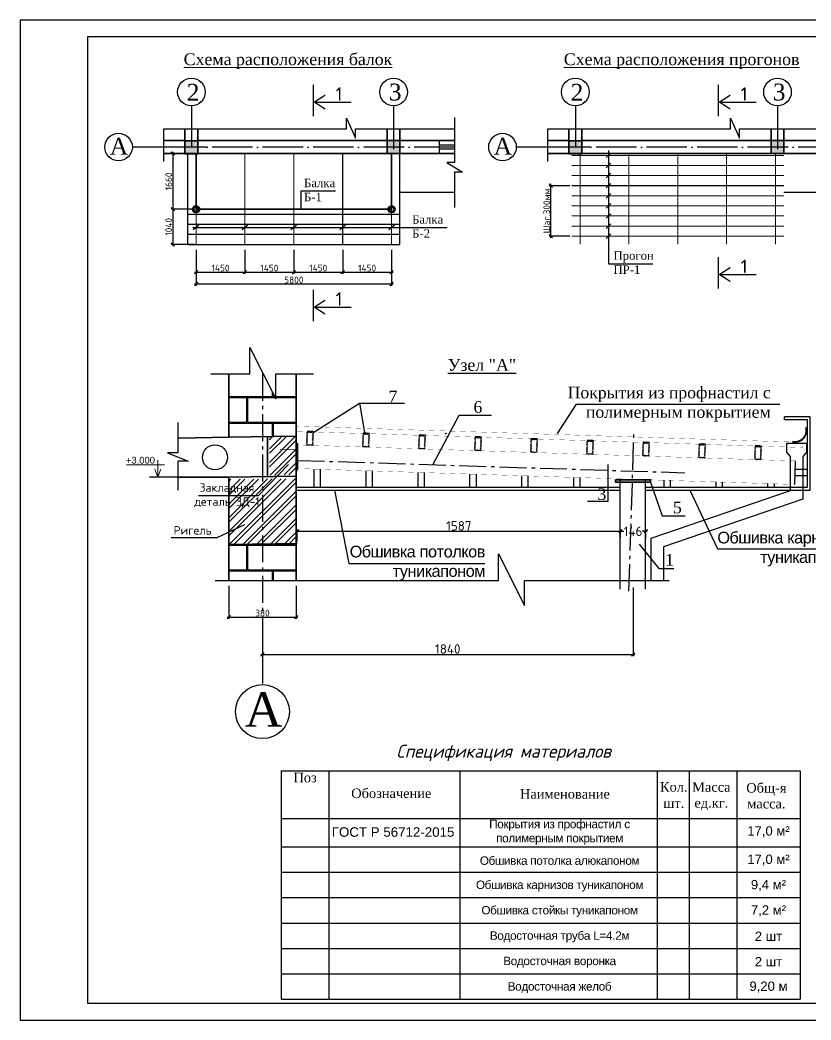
# Model space of a CAD drawing. Header units: millimetres. Extents: x 572274 to 2241483, y -888675 to -304135.
# Drawn here: x 2056736 to 2080213, y -716415 to -686715 of the extents above; entities that cross this region are included whole.
import ezdxf

# ---------------------------------------------------------------- set-up
doc = ezdxf.new("R2010")
doc.units = ezdxf.units.MM
doc.linetypes.add('ACAD_ISO04W100', pattern=[30, 24, -3, 0, -3])
doc.linetypes.add('GOST2.303 6', pattern=[12, 8, -1.5, 1, -1.5])
for name, color, linetype in [('oc', 10, 'ACAD_ISO04W100'), ('Оси', 10, 'ACAD_ISO04W100'), ('ПЛАН2-ЭТ', 7, 'Continuous')]:
    doc.layers.add(name, color=color, linetype=linetype)
doc.layers.add('Размер', color=150, linetype='Continuous', lineweight=5)
doc.layers.add('стены', color=250, linetype='Continuous', lineweight=30)
doc.styles.add('Arial 3.', font='arial.ttf')
doc.styles.add('Arial Gyr', font='arial.ttf')
doc.styles.add('GOST_R', font='', dxfattribs={"oblique": 15})
doc.styles.get("Standard").update_dxf_attribs({"font": 'isocpeur.ttf'})
doc.styles.add('style1', font='isocpeui.ttf')
doc.styles.add('Боб стиль', font='times.ttf')
doc.styles.get('GOST_R').set_extended_font_data('GOST type B')
doc.dimstyles.new('1 рпа', dxfattribs={"dimtxt": 200, "dimasz": 100, "dimexe": 50, "dimexo": 50, "dimgap": 20, "dimtad": 1, "dimtoh": 1, "dimdec": 0, "dimlfac": -0.0005, "dimrnd": 0.0005, "dimzin": 1, "dimtxsty": 'Standard', "dimblk": 'OBLIQUE', "dimcen": -3, "dimdle": 50, "dimclrd": 256, "dimclre": 256, "dimclrt": 256, "dimadec": 3, "dimazin": 0, "dimtfac": 1, "dimtdec": 0, "dimtmove": 2, "dimatfit": 2, "dimldrblk": 'OBLIQUE', "dimfxl": 0.2, "dimarcsym": 0})

# ---------------------------------------------------------------- blocks, each defined once
blk = doc.blocks.new('_Oblique')
at = {"color": 0, "linetype": 'ByBlock', "lineweight": -2}
blk.add_line((-0.5, -0.5), (0.5, 0.5), dxfattribs=at)
blk = doc.blocks.new('*D1562')
at = {"lineweight": -2, "transparency": 16777216}
for p, q in [((2061663, -690678), (2061219, -690678)), ((2061269, -690628), (2061269, -692385)), ((2061913, -692335), (2061219, -692335))]:
    blk.add_line(p, q, dxfattribs=at)
at = {"layer": 'Defpoints', "color": 0, "lineweight": 25, "transparency": 16777216}
for p in [(2061713, -690678), (2061269, -692335), (2061963, -692335)]:
    blk.add_point(p, dxfattribs=at)
at = {"lineweight": -2, "transparency": 16777216, "xscale": 100, "yscale": 100, "zscale": 100}
for p, rotation in [((2061269, -690678), 90), ((2061269, -692335), 270)]:
    blk.add_blockref('_Oblique', p, dxfattribs=dict(at, rotation=rotation))
at = {"lineweight": 25, "transparency": 16777216, "insert": (2061149, -691507), "char_height": 200, "attachment_point": 5, "rotation": 90}
blk.add_mtext('1660', dxfattribs=at)
blk = doc.blocks.new('*D1563')
at = {"lineweight": -2, "transparency": 16777216}
for p, q in [((2061269, -692285), (2061269, -693428)), ((2061913, -692335), (2061219, -692335)), ((2061913, -693378), (2061219, -693378))]:
    blk.add_line(p, q, dxfattribs=at)
at = {"layer": 'Defpoints', "color": 0, "lineweight": 25, "transparency": 16777216}
for p in [(2061963, -692335), (2061269, -693378), (2061963, -693378)]:
    blk.add_point(p, dxfattribs=at)
at = {"lineweight": -2, "transparency": 16777216, "xscale": 100, "yscale": 100, "zscale": 100}
for p, rotation in [((2061269, -692335), 90), ((2061269, -693378), 270)]:
    blk.add_blockref('_Oblique', p, dxfattribs=dict(at, rotation=rotation))
at = {"lineweight": 25, "transparency": 16777216, "insert": (2061149, -692857), "char_height": 200, "attachment_point": 5, "rotation": 90}
blk.add_mtext('1040', dxfattribs=at)
blk = doc.blocks.new('*D1542')
at = {"lineweight": -2, "transparency": 16777216}
for p, q in [((2061963, -693544), (2061963, -694253)), ((2063413, -693544), (2063413, -694253)), ((2061913, -694203), (2063463, -694203))]:
    blk.add_line(p, q, dxfattribs=at)
at = {"layer": 'Defpoints', "color": 0, "lineweight": 25, "transparency": 16777216}
for p in [(2061963, -693494), (2063413, -693494), (2063413, -694203)]:
    blk.add_point(p, dxfattribs=at)
at = {"lineweight": -2, "transparency": 16777216, "xscale": 100, "yscale": 100, "zscale": 100, "rotation": 180}
blk.add_blockref('_Oblique', (2061963, -694203), dxfattribs=at)
at = {"lineweight": -2, "transparency": 16777216, "xscale": 100, "yscale": 100, "zscale": 100}
blk.add_blockref('_Oblique', (2063413, -694203), dxfattribs=at)
at = {"lineweight": 25, "transparency": 16777216, "insert": (2062688, -694083), "char_height": 200, "attachment_point": 5}
blk.add_mtext('1450', dxfattribs=at)
blk = doc.blocks.new('*D1543')
at = {"lineweight": -2, "transparency": 16777216}
for p, q in [((2063413, -693544), (2063413, -694253)), ((2064863, -693544), (2064863, -694253)), ((2063363, -694203), (2064913, -694203))]:
    blk.add_line(p, q, dxfattribs=at)
at = {"layer": 'Defpoints', "color": 0, "lineweight": 25, "transparency": 16777216}
for p in [(2063413, -693494), (2064863, -693494), (2064863, -694203)]:
    blk.add_point(p, dxfattribs=at)
at = {"lineweight": -2, "transparency": 16777216, "xscale": 100, "yscale": 100, "zscale": 100, "rotation": 180}
blk.add_blockref('_Oblique', (2063413, -694203), dxfattribs=at)
at = {"lineweight": -2, "transparency": 16777216, "xscale": 100, "yscale": 100, "zscale": 100}
blk.add_blockref('_Oblique', (2064863, -694203), dxfattribs=at)
at = {"lineweight": 25, "transparency": 16777216, "insert": (2064138, -694083), "char_height": 200, "attachment_point": 5}
blk.add_mtext('1450', dxfattribs=at)
blk = doc.blocks.new('*D1544')
at = {"lineweight": -2, "transparency": 16777216}
for p, q in [((2064863, -693544), (2064863, -694253)), ((2066313, -693544), (2066313, -694253)), ((2064813, -694203), (2066363, -694203))]:
    blk.add_line(p, q, dxfattribs=at)
at = {"layer": 'Defpoints', "color": 0, "lineweight": 25, "transparency": 16777216}
for p in [(2064863, -693494), (2066313, -693494), (2066313, -694203)]:
    blk.add_point(p, dxfattribs=at)
at = {"lineweight": -2, "transparency": 16777216, "xscale": 100, "yscale": 100, "zscale": 100, "rotation": 180}
blk.add_blockref('_Oblique', (2064863, -694203), dxfattribs=at)
at = {"lineweight": -2, "transparency": 16777216, "xscale": 100, "yscale": 100, "zscale": 100}
blk.add_blockref('_Oblique', (2066313, -694203), dxfattribs=at)
at = {"lineweight": 25, "transparency": 16777216, "insert": (2065588, -694083), "char_height": 200, "attachment_point": 5}
blk.add_mtext('1450', dxfattribs=at)
blk = doc.blocks.new('*D1545')
at = {"lineweight": -2, "transparency": 16777216}
for p, q in [((2066313, -693544), (2066313, -694253)), ((2067763, -693544), (2067763, -694253)), ((2066263, -694203), (2067813, -694203))]:
    blk.add_line(p, q, dxfattribs=at)
at = {"layer": 'Defpoints', "color": 0, "lineweight": 25, "transparency": 16777216}
for p in [(2066313, -693494), (2067763, -693494), (2067763, -694203)]:
    blk.add_point(p, dxfattribs=at)
at = {"lineweight": -2, "transparency": 16777216, "xscale": 100, "yscale": 100, "zscale": 100, "rotation": 180}
blk.add_blockref('_Oblique', (2066313, -694203), dxfattribs=at)
at = {"lineweight": -2, "transparency": 16777216, "xscale": 100, "yscale": 100, "zscale": 100}
blk.add_blockref('_Oblique', (2067763, -694203), dxfattribs=at)
at = {"lineweight": 25, "transparency": 16777216, "insert": (2067038, -694083), "char_height": 200, "attachment_point": 5}
blk.add_mtext('1450', dxfattribs=at)
blk = doc.blocks.new('*D1546')
at = {"lineweight": -2, "transparency": 16777216}
for p, q in [((2062932, -703522), (2062932, -704500)), ((2064932, -703522), (2064932, -704500)), ((2062882, -704450), (2064982, -704450))]:
    blk.add_line(p, q, dxfattribs=at)
at = {"layer": 'Defpoints', "color": 0, "lineweight": 25, "transparency": 16777216}
for p in [(2062932, -703472), (2064932, -703472), (2064932, -704450)]:
    blk.add_point(p, dxfattribs=at)
at = {"lineweight": -2, "transparency": 16777216, "xscale": 100, "yscale": 100, "zscale": 100, "rotation": 180}
blk.add_blockref('_Oblique', (2062932, -704450), dxfattribs=at)
at = {"lineweight": -2, "transparency": 16777216, "xscale": 100, "yscale": 100, "zscale": 100}
blk.add_blockref('_Oblique', (2064932, -704450), dxfattribs=at)
at = {"lineweight": 25, "transparency": 16777216, "insert": (2063932, -704330), "char_height": 200, "attachment_point": 5}
blk.add_mtext('380', dxfattribs=at)
blk = doc.blocks.new('*D1547')
at = {"lineweight": -2, "transparency": 16777216}
for p, q in [((2074932, -703574), (2074932, -705606)), ((2063932, -704598), (2063932, -705606)), ((2063882, -705556), (2074982, -705556))]:
    blk.add_line(p, q, dxfattribs=at)
at = {"layer": 'Defpoints', "color": 0, "lineweight": 25, "transparency": 16777216}
for p in [(2074932, -703524), (2063932, -704548), (2074932, -705556)]:
    blk.add_point(p, dxfattribs=at)
at = {"lineweight": -2, "transparency": 16777216, "xscale": 100, "yscale": 100, "zscale": 100, "rotation": 180}
blk.add_blockref('_Oblique', (2063932, -705556), dxfattribs=at)
at = {"lineweight": -2, "transparency": 16777216, "xscale": 100, "yscale": 100, "zscale": 100}
blk.add_blockref('_Oblique', (2074932, -705556), dxfattribs=at)
at = {"lineweight": 25, "transparency": 16777216, "insert": (2069432, -705396), "char_height": 200, "attachment_point": 5}
blk.add_mtext('{\\H1.4x;1840}', dxfattribs=at)
blk = doc.blocks.new('*D1548')
at = {"lineweight": -2, "transparency": 16777216}
for p, q in [((2064913, -701899), (2074607, -701899)), ((2064963, -702208), (2064963, -701849)), ((2074557, -702096), (2074557, -701849))]:
    blk.add_line(p, q, dxfattribs=at)
at = {"layer": 'Defpoints', "color": 0, "lineweight": 25, "transparency": 16777216}
for p in [(2074557, -701899), (2064963, -702258), (2074557, -702146)]:
    blk.add_point(p, dxfattribs=at)
at = {"lineweight": -2, "transparency": 16777216, "xscale": 100, "yscale": 100, "zscale": 100, "rotation": 180}
blk.add_blockref('_Oblique', (2064963, -701899), dxfattribs=at)
at = {"lineweight": -2, "transparency": 16777216, "xscale": 100, "yscale": 100, "zscale": 100}
blk.add_blockref('_Oblique', (2074557, -701899), dxfattribs=at)
at = {"lineweight": 25, "transparency": 16777216, "insert": (2069760, -701739), "char_height": 200, "attachment_point": 5}
blk.add_mtext('{\\H1.4x;1587}', dxfattribs=at)
blk = doc.blocks.new('*D1549')
at = {"lineweight": -2, "transparency": 16777216}
for p, q in [((2074507, -701899), (2074660, -701899)), ((2074557, -702096), (2074557, -701849)), ((2075357, -701899), (2075204, -701899)), ((2075307, -702103), (2075307, -701849))]:
    blk.add_line(p, q, dxfattribs=at)
at = {"layer": 'Defpoints', "color": 0, "lineweight": 25, "transparency": 16777216}
for p in [(2075307, -701899), (2074557, -702146), (2075307, -702153)]:
    blk.add_point(p, dxfattribs=at)
at = {"lineweight": -2, "transparency": 16777216, "xscale": 100, "yscale": 100, "zscale": 100, "rotation": 180}
blk.add_blockref('_Oblique', (2074557, -701899), dxfattribs=at)
at = {"lineweight": -2, "transparency": 16777216, "xscale": 100, "yscale": 100, "zscale": 100}
blk.add_blockref('_Oblique', (2075307, -701899), dxfattribs=at)
at = {"lineweight": 25, "transparency": 16777216, "insert": (2074932, -701899), "char_height": 200, "attachment_point": 5}
blk.add_mtext('{\\H1.4x;146}', dxfattribs=at)
blk = doc.blocks.new('*D1551')
at = {"lineweight": -2, "transparency": 16777216}
for p, q in [((2061963, -693544), (2061963, -694605)), ((2067763, -693544), (2067763, -694605)), ((2061913, -694555), (2067813, -694555))]:
    blk.add_line(p, q, dxfattribs=at)
at = {"layer": 'Defpoints', "color": 0, "lineweight": 25, "transparency": 16777216}
for p in [(2061963, -693494), (2067763, -693494), (2067763, -694555)]:
    blk.add_point(p, dxfattribs=at)
at = {"lineweight": -2, "transparency": 16777216, "xscale": 100, "yscale": 100, "zscale": 100, "rotation": 180}
blk.add_blockref('_Oblique', (2061963, -694555), dxfattribs=at)
at = {"lineweight": -2, "transparency": 16777216, "xscale": 100, "yscale": 100, "zscale": 100}
blk.add_blockref('_Oblique', (2067763, -694555), dxfattribs=at)
at = {"lineweight": 25, "transparency": 16777216, "insert": (2064863, -694435), "char_height": 200, "attachment_point": 5}
blk.add_mtext('5800', dxfattribs=at)
blk = doc.blocks.new('*D1564')
at = {"lineweight": -2, "transparency": 16777216}
for p, q in [((2073059, -691635), (2072441, -691635)), ((2072491, -693185), (2072491, -691585)), ((2073059, -693135), (2072441, -693135))]:
    blk.add_line(p, q, dxfattribs=at)
at = {"layer": 'Defpoints', "color": 0, "lineweight": 25, "transparency": 16777216}
for p in [(2072491, -691635), (2073109, -691635), (2073109, -693135)]:
    blk.add_point(p, dxfattribs=at)
at = {"lineweight": -2, "transparency": 16777216, "xscale": 100, "yscale": 100, "zscale": 100}
for p, rotation in [((2072491, -691635), 90), ((2072491, -693135), 270)]:
    blk.add_blockref('_Oblique', p, dxfattribs=dict(at, rotation=rotation))
at = {"lineweight": 25, "transparency": 16777216, "insert": (2072371, -692385), "char_height": 200, "attachment_point": 5, "rotation": 90}
blk.add_mtext('Шаг.300мм', dxfattribs=at)

msp = doc.modelspace()

# ---------------------------------------------------------------- hatches: boundary and pattern name
at = {"lineweight": 25}
h = msp.add_hatch(color=256, dxfattribs=at)
h.dxf.hatch_style = 1
h.paths.add_polyline_path([(2062012.629, -690305.085), (2061632.629, -690305.085), (2061632.629, -690685.085), (2062012.629, -690685.085)])
h = msp.add_hatch(color=256, dxfattribs=at)
h.dxf.hatch_style = 1
h.paths.add_polyline_path([(2068012.629, -690298.095), (2067632.629, -690298.095), (2067632.629, -690678.095), (2068012.629, -690678.095)])
h = msp.add_hatch(color=256, dxfattribs=at)
h.dxf.hatch_style = 1
h.paths.add_polyline_path([(2073409.032, -690305.085), (2073029.032, -690305.085), (2073029.032, -690685.085), (2073409.032, -690685.085)])
h = msp.add_hatch(color=256, dxfattribs=at)
h.dxf.hatch_style = 1
h.paths.add_polyline_path([(2079409.032, -690298.095), (2079029.032, -690298.095), (2079029.032, -690678.095), (2079409.032, -690678.095)])
h = msp.add_hatch()
h.set_pattern_fill('AR-B816C', color=256, scale=3.75)
h.set_pattern_definition([(0, (-3654549.3, -3081467), (762, 762), [1488.28125, -35.71875]), (0, (-3655311.3, -3081431.3), (762, 762), [1488.28125, -35.71875]), (90, (-3654549.3, -3081467), (-762, 762), [-797.71875, 726.28125]), (90, (-3654585, -3081467), (-762, 762), [-797.71875, 726.28125])])
h.paths.add_polyline_path([(2064326.288, -697221.402), (2064326.288, -697966.272), (2063950.195, -697221.402), (2062931.598, -697221.402), (2062931.598, -699109.483), (2064931.598, -699109.483), (2064931.598, -697221.402)])
at = {"lineweight": 25, "true_color": 0x636466}
h = msp.add_hatch(dxfattribs=at)
h.set_pattern_fill('ANSI32', color=251, scale=30)
h.set_pattern_definition([(45, (931619.63, 88369.57), (-202.05576, 202.05576), []), (45, (931754.34, 88369.57), (-202.05576, 202.05576), [])])
h.paths.add_polyline_path([(2064931.598, -699093.889), (2064138.261, -699109.483), (2064138.261, -700235.426), (2064931.598, -700219.832)])
h = msp.add_hatch()
h.set_pattern_fill('ANSI31', color=256, scale=8, angle=-1.845821)
h.set_pattern_definition([(43.154179, (919095.114, -1129564.113), (-17.37268333, 18.52970247), [])])
h.paths.add_polyline_path([(2065435.566, -699348.888), (2065448.18, -698957.476), (2065248.553, -698942.654), (2065235.669, -699342.446)])
h.paths.add_polyline_path([(2065272.735, -698968.446), (2065422.657, -698973.278), (2065411.384, -699323.096), (2065261.462, -699318.265)], flags=16)
h = msp.add_hatch()
h.set_pattern_fill('ANSI31', color=256, scale=8, angle=-1.845821)
h.set_pattern_definition([(43.154179, (920757.5, -1129617.686), (-17.37268333, 18.52970247), [])])
h.paths.add_polyline_path([(2067097.953, -699402.462), (2067110.567, -699011.049), (2066910.94, -698996.227), (2066898.056, -699396.02)])
h.paths.add_polyline_path([(2066935.122, -699022.02), (2067085.044, -699026.851), (2067073.771, -699376.669), (2066923.849, -699371.838)], flags=16)
h = msp.add_hatch()
h.set_pattern_fill('ANSI31', color=256, scale=8, angle=-1.845821)
h.set_pattern_definition([(43.154179, (922419.888, -1129671.26), (-17.37268333, 18.52970247), [])])
h.paths.add_polyline_path([(2068760.34, -699456.035), (2068772.954, -699064.623), (2068573.327, -699049.801), (2068560.443, -699449.593)])
h.paths.add_polyline_path([(2068597.509, -699075.593), (2068747.431, -699080.424), (2068736.158, -699430.243), (2068586.236, -699425.411)], flags=16)
h = msp.add_hatch(color=256)
h.dxf.hatch_style = 1
edge = h.paths.add_edge_path()
edge.add_arc((2069375.509, -698998.151), 10.223, 0, 360)
h = msp.add_hatch()
h.set_pattern_fill('ANSI31', color=256, scale=8, angle=-1.845821)
h.set_pattern_definition([(43.154179, (924082.275, -1129724.833), (-17.37268333, 18.52970247), [])])
h.paths.add_polyline_path([(2070422.727, -699509.609), (2070435.341, -699118.196), (2070235.714, -699103.374), (2070222.83, -699503.167)])
h.paths.add_polyline_path([(2070259.896, -699129.166), (2070409.818, -699133.998), (2070398.545, -699483.816), (2070248.623, -699478.985)], flags=16)
h = msp.add_hatch()
h.set_pattern_fill('ANSI31', color=256, scale=8, angle=-90)
h.set_pattern_definition([(315, (2064962.906, -699742.482), (17.9605, 17.9605), [])])
h.paths.add_polyline_path([(2064978.465, -700092.364), (2064978.465, -699281.17), (2064948.465, -699281.17), (2064948.465, -700092.364)])
h = msp.add_hatch()
h.set_pattern_fill('ANSI31', color=256, scale=8, angle=-1.845821)
h.set_pattern_definition([(43.154179, (925744.662, -1129778.407), (-17.37268333, 18.52970247), [])])
h.paths.add_polyline_path([(2072085.114, -699563.182), (2072097.728, -699171.77), (2071898.101, -699156.948), (2071885.217, -699556.74)])
h.paths.add_polyline_path([(2071922.283, -699182.74), (2072072.205, -699187.571), (2072060.932, -699537.39), (2071911.01, -699532.558)], flags=16)
h = msp.add_hatch()
h.set_pattern_fill('ANSI31', color=256, scale=8, angle=-1.845821)
h.set_pattern_definition([(43.154179, (927407.049, -1129831.98), (-17.37268333, 18.52970247), [])])
h.paths.add_polyline_path([(2073747.501, -699616.755), (2073760.115, -699225.343), (2073560.488, -699210.521), (2073547.604, -699610.313)])
h.paths.add_polyline_path([(2073584.67, -699236.313), (2073734.592, -699241.145), (2073723.319, -699590.963), (2073573.397, -699586.132)], flags=16)
h = msp.add_hatch()
h.set_pattern_fill('ANSI31', color=256, scale=8, angle=-1.845821)
h.set_pattern_definition([(43.154179, (929069.436, -1129885.553), (-17.37268333, 18.52970247), [])])
h.paths.add_polyline_path([(2075409.888, -699670.329), (2075422.501, -699278.916), (2075222.875, -699264.094), (2075209.991, -699663.887)])
h.paths.add_polyline_path([(2075247.057, -699289.887), (2075396.979, -699294.718), (2075385.706, -699644.537), (2075235.784, -699639.705)], flags=16)
h = msp.add_hatch()
h.set_pattern_fill('ANSI31', color=256, scale=8, angle=-1.845821)
h.set_pattern_definition([(43.154179, (930731.823, -1129939.127), (-17.37268333, 18.52970247), [])])
h.paths.add_polyline_path([(2077072.274, -699723.902), (2077084.888, -699332.49), (2076885.262, -699317.668), (2076872.378, -699717.46)])
h.paths.add_polyline_path([(2076909.444, -699343.46), (2077059.366, -699348.292), (2077048.093, -699698.11), (2076898.171, -699693.278)], flags=16)
h = msp.add_hatch()
h.set_pattern_fill('ANSI31', color=256, scale=8, angle=-1.845821)
h.set_pattern_definition([(43.154179, (932394.24, -1129992.7), (-17.37268333, 18.52970247), [])])
h.paths.add_polyline_path([(2078734.691, -699777.477), (2078747.305, -699386.064), (2078547.679, -699371.242), (2078534.795, -699771.035)])
h.paths.add_polyline_path([(2078571.861, -699397.034), (2078721.783, -699401.866), (2078710.51, -699751.684), (2078560.587, -699746.853)], flags=16)
h = msp.add_hatch(dxfattribs=at)
h.set_pattern_fill('ANSI32', color=251, scale=30)
h.set_pattern_definition([(45, (931619.63, 87124.6), (-202.05576, 202.05576), []), (45, (931754.34, 87124.6), (-202.05576, 202.05576), [])])
h.paths.add_polyline_path([(2064931.598, -700338.864), (2062931.598, -700354.459), (2062931.598, -702281.879), (2064931.598, -702266.285)])
h = msp.add_hatch()
h.set_pattern_fill('AR-B816C', color=256, scale=3.75)
h.set_pattern_definition([(0, (-3654549.3, -3090425.6), (762, 762), [1488.28125, -35.71875]), (0, (-3655311.3, -3090389.86), (762, 762), [1488.28125, -35.71875]), (90, (-3654549.3, -3090425.6), (-762, 762), [-797.71875, 726.28125]), (90, (-3654585, -3090425.6), (-762, 762), [-797.71875, 726.28125])])
edge = h.paths.add_edge_path()
edge.add_line((2062931.598, -703357.465), (2064931.598, -703357.465))
edge.add_line((2064931.598, -703357.465), (2064931.598, -701931.99))
edge.add_line((2064931.598, -702274.082), (2062931.598, -702274.082))
edge.add_line((2062931.598, -701931.99), (2062931.598, -703471.76))

# ---------------------------------------------------------------- linework, layer by layer
at = {"lineweight": 25}
for p, q in [((2065443.216, -689568.539), (2065443.216, -688639.867)), ((2077467.683, -689568.539), (2077467.683, -688639.867)), ((2074273.503, -690667.155), (2074128.908, -690803.015)), ((2074273.982, -690967.155), (2074129.386, -691103.015)), ((2074273.982, -691267.155), (2074129.386, -691403.015)), ((2074273.982, -691567.155), (2074129.386, -691703.015)), ((2074273.982, -691867.155), (2074129.386, -692003.015)), ((2074273.982, -692167.155), (2074129.386, -692303.015)), ((2074273.982, -692467.155), (2074129.386, -692603.015)), ((2062046.57, -692804.217), (2061878.688, -692946.647)), ((2063496.57, -692804.217), (2063328.688, -692946.647)), ((2064946.57, -692804.217), (2064778.688, -692946.647)), ((2066396.57, -692804.217), (2066228.688, -692946.647)), ((2067846.57, -692804.217), (2067678.688, -692946.647)), ((2074273.982, -692767.155), (2074129.386, -692903.015)), ((2074273.982, -693067.155), (2074129.386, -693203.015)), ((2077467.683, -694689.66), (2077467.683, -693760.987)), ((2065443.216, -695658.423), (2065443.216, -694729.75)), ((2079742.304, -699809.949), (2079726.05, -700509.137)), ((2065455.864, -700051.424), (2065455.864, -700594.165)), ((2065645.284, -700057.499), (2065645.284, -700594.165)), ((2066997.577, -700100.871), (2066997.577, -700594.165)), ((2067186.997, -700106.946), (2067186.997, -700594.165)), ((2068539.29, -700150.317), (2068539.29, -700594.165)), ((2068728.71, -700156.392), (2068728.71, -700594.165)), ((2070081.003, -700199.764), (2070081.003, -700594.165)), ((2070270.423, -700205.839), (2070270.423, -700594.165)), ((2071622.716, -700249.21), (2071622.716, -700594.165)), ((2071812.136, -700255.285), (2071812.136, -700594.165)), ((2073164.429, -700298.656), (2073164.429, -700594.165)), ((2073353.848, -700304.732), (2073353.848, -700594.165)), ((2075843.55, -700384.582), (2075843.55, -700594.165)), ((2076032.969, -700384.582), (2076032.969, -700594.165)), ((2077385.262, -700434.029), (2077385.262, -700594.165)), ((2077574.682, -700440.104), (2077574.682, -700594.165)), ((2078926.975, -700483.475), (2078926.975, -700594.165)), ((2079116.395, -700489.55), (2079116.395, -700594.165)), ((2064962.783, -702258.002), (2062962.783, -702289.19))]:
    msp.add_line(p, q, dxfattribs=at)
for p, q in [((2061822.629, -689263.945), (2061822.629, -690488.095)), ((2067822.629, -689263.945), (2067822.629, -690488.095)), ((2073219.032, -689263.945), (2073219.032, -690488.095)), ((2079219.032, -689263.945), (2079219.032, -690488.095)), ((2069187.629, -690678.095), (2069187.629, -690298.095)), ((2061712.629, -693378.095), (2061712.629, -690678.095)), ((2068012.629, -693378.095), (2068012.629, -690678.095)), ((2068012.629, -691825.085), (2069636.452, -691825.085)), ((2079409.032, -691825.085), (2081032.855, -691825.085)), ((2061712.629, -692478.095), (2068012.629, -692478.095)), ((2061712.629, -692778.095), (2068012.629, -692778.095)), ((2061712.629, -693078.095), (2068012.629, -693078.095)), ((2061712.629, -693378.095), (2068012.629, -693378.095)), ((2061440.77, -700289.433), (2060580.099, -700289.433)), ((2074540.084, -700366.831), (2074540.084, -703617.762)), ((2075290.084, -700366.831), (2075290.084, -703617.762)), ((2064490.178, -709017.395), (2079892.993, -709017.395)), ((2064490.178, -710431.294), (2079892.993, -710431.294)), ((2064490.178, -711273.024), (2079892.993, -711273.024)), ((2064490.178, -712027.103), (2079892.993, -712027.103)), ((2064490.178, -712781.182), (2079892.993, -712781.182)), ((2064490.178, -713535.262), (2079892.993, -713535.262)), ((2064490.178, -714289.341), (2079892.993, -714289.341)), ((2064490.178, -715043.421), (2079892.993, -715043.421)), ((2064490.178, -715797.5), (2079892.993, -715797.5))]:
    msp.add_line(p, q)
at = {"color": 5}
for p, q in [((2069636.452, -690428.095), (2069187.629, -690428.095)), ((2069636.452, -690548.095), (2069187.629, -690548.095))]:
    msp.add_line(p, q, dxfattribs=at)
at = {"linetype": 'GOST2.303 6', "ltscale": 100}
msp.add_line((2063931.598, -697221.402), (2063931.598, -706455.206), dxfattribs=at)
at = {"lineweight": 35}
for p, q in [((2062931.598, -699109.483), (2061426.295, -699132.957)), ((2064931.598, -699078.294), (2062931.598, -699109.483)), ((2064085.914, -699091.482), (2064085.914, -700271.433)), ((2062931.598, -700289.433), (2061440.77, -700289.433)), ((2064931.598, -700258.245), (2062931.598, -700289.433))]:
    msp.add_line(p, q, dxfattribs=at)
at = {"lineweight": -2}
for p, q in [((2065271.925, -698915.129), (2065271.013, -698943.427)), ((2065294.319, -698916.791), (2065293.407, -698945.09)), ((2065316.712, -698918.454), (2065315.8, -698946.753)), ((2065339.197, -698917.296), (2065338.285, -698945.595)), ((2065361.621, -698918.019), (2065360.709, -698946.318)), ((2065384.045, -698918.742), (2065383.133, -698947.041)), ((2065406.438, -698920.404), (2065405.526, -698948.703)), ((2065428.832, -698922.067), (2065427.92, -698950.366)), ((2066934.312, -698968.702), (2066933.4, -698997.001)), ((2066956.706, -698970.365), (2066955.794, -698998.663)), ((2066979.099, -698972.027), (2066978.187, -699000.326)), ((2067001.584, -698970.87), (2067000.672, -698999.169)), ((2067024.008, -698971.593), (2067023.096, -698999.891)), ((2067046.432, -698972.315), (2067045.52, -699000.614)), ((2067068.825, -698973.978), (2067067.913, -699002.277)), ((2067091.219, -698975.641), (2067090.307, -699003.939)), ((2068596.699, -699022.275), (2068595.787, -699050.574)), ((2068619.093, -699023.938), (2068618.181, -699052.237)), ((2068641.486, -699025.601), (2068640.574, -699053.9)), ((2068663.971, -699024.443), (2068663.059, -699052.742)), ((2068686.395, -699025.166), (2068685.483, -699053.465)), ((2068708.819, -699025.889), (2068707.907, -699054.187)), ((2068731.212, -699027.551), (2068730.3, -699055.85)), ((2068753.606, -699029.214), (2068752.694, -699057.513)), ((2070259.086, -699075.849), (2070258.174, -699104.148)), ((2070281.48, -699077.511), (2070280.568, -699105.81)), ((2070303.873, -699079.174), (2070302.961, -699107.473)), ((2070326.358, -699078.017), (2070325.446, -699106.316)), ((2070348.782, -699078.739), (2070347.87, -699107.038)), ((2070371.206, -699079.462), (2070370.294, -699107.761)), ((2070393.599, -699081.125), (2070392.687, -699109.424)), ((2070415.993, -699082.787), (2070415.081, -699111.086)), ((2071921.473, -699129.422), (2071920.561, -699157.721)), ((2071943.867, -699131.085), (2071942.955, -699159.384)), ((2071966.26, -699132.748), (2071965.348, -699161.046)), ((2071988.745, -699131.59), (2071987.833, -699159.889)), ((2072011.169, -699132.313), (2072010.257, -699160.612)), ((2072033.593, -699133.035), (2072032.681, -699161.334)), ((2072055.986, -699134.698), (2072055.074, -699162.997)), ((2072078.38, -699136.361), (2072077.468, -699164.66)), ((2073583.86, -699182.996), (2073582.948, -699211.294)), ((2073606.254, -699184.658), (2073605.342, -699212.957)), ((2073628.647, -699186.321), (2073627.735, -699214.62)), ((2073651.132, -699185.164), (2073650.22, -699213.462)), ((2073673.556, -699185.886), (2073672.644, -699214.185)), ((2073695.98, -699186.609), (2073695.068, -699214.908)), ((2073718.373, -699188.272), (2073717.461, -699216.57)), ((2073740.767, -699189.934), (2073739.855, -699218.233)), ((2075246.247, -699236.569), (2075245.335, -699264.868)), ((2075268.641, -699238.232), (2075267.729, -699266.531)), ((2075291.034, -699239.894), (2075290.122, -699268.193)), ((2075313.519, -699238.737), (2075312.607, -699267.036)), ((2075335.943, -699239.46), (2075335.031, -699267.758)), ((2075358.366, -699240.182), (2075357.455, -699268.481)), ((2075380.76, -699241.845), (2075379.848, -699270.144)), ((2075403.154, -699243.508), (2075402.242, -699271.807)), ((2076908.634, -699290.142), (2076907.722, -699318.441)), ((2076931.028, -699291.805), (2076930.116, -699320.104)), ((2076953.421, -699293.468), (2076952.509, -699321.767)), ((2076975.906, -699292.31), (2076974.994, -699320.609)), ((2076998.33, -699293.033), (2076997.418, -699321.332)), ((2077020.753, -699293.756), (2077019.841, -699322.055)), ((2077043.147, -699295.418), (2077042.235, -699323.717)), ((2077065.541, -699297.081), (2077064.629, -699325.38)), ((2078571.051, -699343.717), (2078570.139, -699372.016)), ((2078593.444, -699345.38), (2078592.532, -699373.678)), ((2078615.838, -699347.042), (2078614.926, -699375.341)), ((2078638.323, -699345.885), (2078637.411, -699374.184)), ((2078660.746, -699346.607), (2078659.834, -699374.906)), ((2078683.17, -699347.33), (2078682.258, -699375.629)), ((2078705.564, -699348.993), (2078704.652, -699377.292)), ((2078727.958, -699350.656), (2078727.046, -699378.954))]:
    msp.add_line(p, q, dxfattribs=at)
at = {"color": 251, "linetype": 'GOST2.303 6', "ltscale": 100, "true_color": 0x636466}
for p, q in [((2074808.829, -703673.802), (2074959.995, -698960.522)), ((2064975.05, -699792.836), (2076466.559, -700161.396))]:
    msp.add_line(p, q, dxfattribs=at)
for points in [[(2056735.555, -716414.685), (2098735.555, -716414.685), (2098735.555, -686714.685), (2056735.555, -686714.685)], [(2058735.555, -715914.685), (2098235.555, -715914.685), (2098235.555, -687214.685), (2058735.555, -687214.685)]]:
    msp.add_lwpolyline(points, close=True)
for points, const_width in [([(2065794.46, -688945.18), (2065475.037, -689152.805), (2065794.46, -689360.43)], 39.928), ([(2077818.928, -688945.18), (2077499.505, -689152.805), (2077818.928, -689360.43)], 39.928), ([(2077818.928, -694066.3), (2077499.505, -694273.925), (2077818.928, -694481.55)], 39.928), ([(2065794.46, -695035.063), (2065475.037, -695242.688), (2065794.46, -695450.313)], 39.928), ([(2065235.669, -699342.446), (2065248.553, -698942.654), (2065448.45, -698949.096), (2065435.566, -699348.888)], 5), ([(2066898.056, -699396.02), (2066910.94, -698996.227), (2067110.837, -699002.669), (2067097.953, -699402.462)], 5), ([(2068560.443, -699449.593), (2068573.327, -699049.801), (2068773.224, -699056.243), (2068760.34, -699456.035)], 5), ([(2070222.83, -699503.167), (2070235.714, -699103.374), (2070435.611, -699109.816), (2070422.727, -699509.609)], 5), ([(2071885.217, -699556.74), (2071898.101, -699156.948), (2072097.998, -699163.39), (2072085.114, -699563.182)], 5), ([(2073547.604, -699610.313), (2073560.488, -699210.521), (2073760.385, -699216.963), (2073747.501, -699616.755)], 5), ([(2075209.991, -699663.887), (2075222.875, -699264.094), (2075422.772, -699270.536), (2075409.888, -699670.329)], 5), ([(2076872.378, -699717.46), (2076885.262, -699317.668), (2077085.159, -699324.11), (2077072.274, -699723.902)], 5), ([(2078534.795, -699771.035), (2078547.679, -699371.242), (2078747.575, -699377.684), (2078734.691, -699777.477)], 5), ([(2064948.465, -699481.712), (2064455.072, -699481.712), (2064455.072, -699460.495), (2064948.465, -699460.495)], 5), ([(2064948.465, -699891.822), (2064455.072, -699891.822), (2064455.072, -699913.039), (2064948.465, -699913.039)], 5)]:
    msp.add_lwpolyline(points, dxfattribs=dict(const_width=const_width))
for points in [[(2065475.037, -689152.805), (2066561.076, -689152.805)], [(2077499.505, -689152.805), (2078585.543, -689152.805)], [(2077499.505, -694273.925), (2078585.543, -694273.925)], [(2065475.037, -695242.688), (2066561.076, -695242.688)], [(2062399.145, -697221.402), (2063554.59, -697221.402), (2063554.59, -696437.888), (2064326.288, -697966.272), (2064326.288, -697221.402), (2065443.303, -697221.402)], [(2062528.061, -703357.465), (2070940.755, -703357.465), (2070940.755, -702573.951), (2071712.454, -704102.335), (2071712.454, -703357.465), (2076001.717, -703357.465)]]:
    msp.add_lwpolyline(points)
at = {"lineweight": 25}
for points in [[(2069636.452, -689615.252), (2069636.452, -690948.106), (2069406.218, -690948.106), (2069865.467, -691233.726), (2069636.452, -691233.726), (2069636.452, -692280.96)], [(2061006.33, -690915.593), (2061006.33, -689946.056), (2066424.599, -689946.056), (2066424.599, -689634.6), (2066693.145, -690226.4), (2066693.145, -689946.056), (2069636.452, -689946.056)], [(2072402.733, -690915.593), (2072402.733, -689946.056), (2077821.002, -689946.056), (2077821.002, -689634.6), (2078089.548, -690226.4), (2078089.548, -689946.056), (2081032.855, -689946.056)], [(2074201.684, -690590.095), (2074201.684, -693960.795), (2075517.15, -693960.795)], [(2065077.437, -692335.085), (2065077.437, -691788.29), (2066098.404, -691788.29)], [(2061869.581, -692875.432), (2069410.641, -692875.432)], [(2065422.657, -698973.278), (2066811.199, -698096.558), (2068146.233, -698096.558)], [(2066811.199, -698096.558), (2066956.706, -698970.365)], [(2068986.3, -699921.486), (2069769.961, -698452.116), (2070726.418, -698452.116)], [(2075290.084, -700679.955), (2080191.018, -700679.955), (2080191.018, -698501.749), (2079430.046, -698501.749)], [(2079430.046, -698587.54), (2079430.046, -698501.749)], [(2061418.988, -698664.442), (2061418.988, -699570.296), (2061117.51, -699570.296), (2061722.346, -699817.204), (2061423.365, -699817.204), (2061423.365, -700677.333)], [(2075290.084, -700594.165), (2080105.228, -700594.165), (2080105.228, -698587.54), (2079430.046, -698587.54)], [(2075467.444, -703357.465), (2075467.444, -702099.559), (2079605.578, -700684.919), (2079605.578, -699680.681), (2079499.211, -699552.154), (2079499.211, -699278.218), (2080076.976, -699278.218), (2080076.976, -699552.154), (2079970.609, -699680.681), (2079970.609, -700945.904), (2075832.476, -702360.544), (2075832.476, -703357.465)], [(2079734.177, -700052.462), (2080105.228, -700052.462)], [(2079734.177, -700241.881), (2080105.228, -700241.881)], [(2064931.598, -700594.165), (2074540.084, -700594.165)], [(2075452.253, -700439.306), (2075796.732, -701436.231), (2076478.026, -701436.231)], [(2064931.598, -700679.955), (2074540.084, -700679.955)], [(2066067.399, -700679.955), (2066500.223, -702857.446), (2070536.055, -702857.446)], [(2076615.308, -700679.955), (2077442.755, -702418.822), (2081455.025, -702418.822)], [(2061223.111, -702089.296), (2062588.879, -702089.296), (2063413.633, -701693.486)]]:
    msp.add_lwpolyline(points, dxfattribs=at)
for points, const_width in [([(2061962.629, -690685.085), (2061962.629, -692335.085), (2067762.629, -692335.085), (2067762.629, -690678.095)], 50), ([(2061962.629, -690685.085), (2061962.629, -693378.095)], 30), ([(2063412.629, -693378.095), (2063412.629, -690678.095)], 30), ([(2064862.629, -693378.095), (2064862.629, -690678.095)], 30), ([(2066312.629, -693378.095), (2066312.629, -690678.095)], 30), ([(2067762.629, -693378.095), (2067762.629, -690678.095)], 30), ([(2073109.032, -690735.085), (2079409.032, -690735.085)], 30), ([(2073359.032, -690685.085), (2073359.032, -693378.095)], 30), ([(2074809.032, -693378.095), (2074809.032, -690678.095)], 30), ([(2076259.032, -693378.095), (2076259.032, -690678.095)], 30), ([(2077709.032, -693378.095), (2077709.032, -690678.095)], 30), ([(2079159.032, -693378.095), (2079159.032, -690678.095)], 30), ([(2073109.032, -691035.085), (2079409.032, -691035.085)], 30), ([(2073109.032, -691335.085), (2079409.032, -691335.085)], 30), ([(2073109.032, -691635.085), (2079409.032, -691635.085)], 30), ([(2073109.032, -691935.085), (2079409.032, -691935.085)], 30), ([(2073109.032, -692235.085), (2079409.032, -692235.085)], 30), ([(2073109.032, -692535.085), (2079409.032, -692535.085)], 30), ([(2073109.032, -692835.085), (2079409.032, -692835.085)], 30), ([(2073109.032, -693135.085), (2079409.032, -693135.085)], 30)]:
    msp.add_lwpolyline(points, dxfattribs=dict(at, const_width=const_width))
at = {"lineweight": 35}
for points in [[(2062931.598, -697221.402), (2062931.598, -699109.483)], [(2064931.598, -697221.402), (2064931.598, -703357.465)], [(2062931.598, -700289.433), (2062931.598, -703357.465)]]:
    msp.add_lwpolyline(points, dxfattribs=at)
at = {"lineweight": -2}
for points in [[(2072684.62, -698997.279), (2073251.512, -698121.305), (2079287.645, -698121.305)], [(2064701.769, -699913.039), (2063803.901, -700850.034), (2062035.947, -700850.034)], [(2074183.16, -699913.168), (2074183.16, -701016.103), (2073584.64, -701016.103)], [(2075114.258, -702277.783), (2075696.087, -703008.535), (2076140.038, -703008.535)]]:
    msp.add_lwpolyline(points, dxfattribs=at)
for points in [[(2079984.908, -699259.357, 5, 5, 0), (2064931.598, -698777.739, 5, 5, 0), (2064926.64, -698932.329, 5, 5, 0), (2079968.655, -699411.349, 5, 5, 0)], [(2079742.304, -699809.949, 5, 5, 0), (2064993.252, -699334.634, 5, 5, 0), (2064993.252, -700036.587, 5, 5, 0), (2079726.051, -700509.104, 5, 5, 0)]]:
    msp.add_lwpolyline(points, format="xyseb", close=True)
at = {"const_width": 5}
for points in [[(2065261.462, -699318.265), (2065272.735, -698968.446), (2065422.657, -698973.278), (2065411.384, -699323.096)], [(2066923.849, -699371.838), (2066935.122, -699022.02), (2067085.044, -699026.851), (2067073.771, -699376.669)], [(2068586.236, -699425.411), (2068597.509, -699075.593), (2068747.431, -699080.424), (2068736.158, -699430.243)], [(2070248.623, -699478.985), (2070259.896, -699129.166), (2070409.818, -699133.998), (2070398.545, -699483.816)], [(2064978.465, -699281.17), (2064978.465, -700092.364), (2064948.465, -700092.364), (2064948.465, -699281.17)], [(2071911.01, -699532.558), (2071922.283, -699182.74), (2072072.205, -699187.571), (2072060.932, -699537.39)], [(2073573.397, -699586.132), (2073584.67, -699236.313), (2073734.592, -699241.145), (2073723.319, -699590.963)], [(2075235.784, -699639.705), (2075247.057, -699289.887), (2075396.979, -699294.718), (2075385.706, -699644.537)], [(2076898.171, -699693.278), (2076909.444, -699343.46), (2077059.366, -699348.292), (2077048.093, -699698.11)], [(2078560.587, -699746.853), (2078571.861, -699397.034), (2078721.783, -699401.866), (2078710.51, -699751.684)]]:
    msp.add_lwpolyline(points, close=True, dxfattribs=at)
at = {"lineweight": 35}
msp.add_lwpolyline([(2074407.378, -700366.831), (2075452.253, -700366.831), (2075452.253, -700439.306), (2074407.378, -700439.306)], close=True, dxfattribs=at)
at = {"lineweight": 60}
for centre in [(2061962.629, -692335.085), (2067762.629, -692335.085)]:
    msp.add_circle(centre, 87.969, dxfattribs=at)
for centre, radius in [((2069375.509, -698998.151), 10.223), ((2063931.598, -707256.478), 801.272)]:
    msp.add_circle(centre, radius)
at = {"lineweight": 25}
msp.add_circle((2062523.085, -699704.453), 372.571, dxfattribs=at)
for radius in [355.128, 336.387]:
    msp.add_arc((2079736.963, -698896.296), radius, 257.8229951, 13.2490935, dxfattribs=at)
at = {"layer": 'oc', "ltscale": 25}
for p, q in [((2061822.629, -689946.056), (2061822.629, -690488.095)), ((2061822.629, -689946.056), (2061822.629, -690488.095)), ((2067822.629, -689946.056), (2067822.629, -690678.095)), ((2073219.032, -689946.056), (2073219.032, -690488.095)), ((2073219.032, -689946.056), (2073219.032, -690488.095)), ((2079219.032, -689946.056), (2079219.032, -690678.095))]:
    msp.add_line(p, q, dxfattribs=at)
at = {"layer": 'Оси', "ltscale": 50}
for p, q in [((2069636.452, -690488.095), (2061006.33, -690488.095)), ((2081032.855, -690488.095), (2072402.733, -690488.095))]:
    msp.add_line(p, q, dxfattribs=at)
at = {"layer": 'ПЛАН2-ЭТ'}
for points in [[(2064490.178, -709017.395), (2064490.178, -715797.5)], [(2065904.077, -709017.395), (2065904.077, -715797.5)], [(2069786.046, -709017.395), (2069786.046, -715797.5)], [(2075651.296, -709017.395), (2075651.296, -715797.5)], [(2076593.895, -709017.395), (2076593.895, -715797.5)], [(2078007.794, -709017.395), (2078007.794, -715797.5)], [(2079892.993, -709017.395), (2079892.993, -715797.5)]]:
    msp.add_lwpolyline(points, dxfattribs=at)
at = {"layer": 'Размер', "color": 0, "linetype": 'ByBlock'}
for p, q in [((2059899.127, -699924.468), (2061022.985, -699924.468)), ((2060827.376, -699789.602), (2060827.376, -700289.433)), ((2060740.227, -700059.045), (2060827.376, -700289.433)), ((2060914.525, -700059.045), (2060827.376, -700289.433))]:
    msp.add_line(p, q, dxfattribs=at)
at = {"layer": 'стены', "color": 0, "linetype": 'ByBlock', "lineweight": 35, "ltscale": 3}
for p, q in [((2061632.629, -689946.056), (2061632.629, -690298.095)), ((2062012.629, -689946.056), (2062012.629, -690298.095)), ((2067632.629, -689946.056), (2067632.629, -690298.095)), ((2068012.629, -689946.056), (2068012.629, -690298.095)), ((2073029.032, -689946.056), (2073029.032, -690298.095)), ((2073409.032, -689946.056), (2073409.032, -690298.095)), ((2079029.032, -689946.056), (2079029.032, -690298.095)), ((2079409.032, -689946.056), (2079409.032, -690298.095)), ((2061632.629, -690298.095), (2061006.33, -690298.095)), ((2067632.629, -690298.095), (2062012.629, -690298.095)), ((2069636.452, -690298.095), (2068012.629, -690298.095)), ((2073029.032, -690298.095), (2072402.733, -690298.095)), ((2079029.032, -690298.095), (2073409.032, -690298.095)), ((2081032.855, -690298.095), (2079409.032, -690298.095)), ((2069636.452, -690678.095), (2061006.33, -690678.095)), ((2081032.855, -690678.095), (2072402.733, -690678.095))]:
    msp.add_line(p, q, dxfattribs=at)
at = {"layer": 'стены', "color": 0, "linetype": 'ByBlock', "lineweight": -2, "ltscale": 3}
for p, q in [((2062269.933, -690488.095), (2060069.924, -690488.095)), ((2073666.336, -690488.095), (2071466.327, -690488.095))]:
    msp.add_line(p, q, dxfattribs=at)
at = {"layer": 'стены', "color": 0, "linetype": 'ByBlock', "lineweight": 35, "ltscale": 3}
for points in [[(2061632.629, -690305.085), (2062012.629, -690305.085), (2062012.629, -690685.085), (2061632.629, -690685.085)], [(2067632.629, -690298.095), (2068012.629, -690298.095), (2068012.629, -690678.095), (2067632.629, -690678.095)], [(2073029.032, -690305.085), (2073409.032, -690305.085), (2073409.032, -690685.085), (2073029.032, -690685.085)], [(2079029.032, -690298.095), (2079409.032, -690298.095), (2079409.032, -690678.095), (2079029.032, -690678.095)]]:
    msp.add_lwpolyline(points, close=True, dxfattribs=at)
at = {"layer": 'стены', "color": 0, "linetype": 'ByBlock', "lineweight": -2, "ltscale": 3}
for centre in [(2061823.07, -688854.061), (2067823.07, -688854.061), (2073219.473, -688854.061), (2079219.473, -688854.061), (2059660.04, -690488.095), (2071056.443, -690488.095)]:
    msp.add_circle(centre, 409.884, dxfattribs=at)

# ---------------------------------------------------------------- texts
at = {"color": 0, "lineweight": 15, "style": 'GOST_R', "oblique": 15}
msp.add_text('Спецификация материалов', height=386.06008, dxfattribs=at).set_placement((2067907.155, -708624.04))
at = {"style": 'Arial Gyr'}
msp.add_text('ГОСТ Р 56712-2015', height=282.77978, dxfattribs=at).set_placement((2065989.06, -710973.039))
at = {"color": 0, "lineweight": 15, "ltscale": 0.1, "char_height": 350, "width": 9227.58334, "attachment_point": 1, "style": 'Боб стиль'}
for s, insert in [('\\pi1183.6055;{\\L\\C256;Схема расположения балок}', (2060410.104, -687705.749)), ('\\pi1183.6055;{\\L\\C256;Схема расположения прогонов}', (2071694.686, -687705.749))]:
    msp.add_mtext(s, dxfattribs=dict(at, insert=insert))
at = {"char_height": 399.478, "attachment_point": 5}
for insert in [(2066203.222, -688911.869), (2078227.69, -688911.869), (2078227.69, -694032.989), (2066203.222, -695001.752)]:
    msp.add_mtext('1', dxfattribs=dict(at, insert=insert))
for s, insert, char_height, width, attachment_point, style in [('{\\fTimes New Roman|b0|i0|c204|p18;\\LУзел "А"}', (2071460.069, -696783.538), 350, 4323.3879, 3, 'Arial 3.'), ('{\\fTimes New Roman|b0|i0|c204|p18;Покрытия из профнастил с полимерным покрытием  \\H1.1693x; }', (2079017.352, -698641.762), 346.46467, 6032.69111, 9, 'Arial 3.'), ('{\\fTimes New Roman|b0|i0|c204|p18;7}', (2067937.624, -698067.529), 346.46467, 443.95111, 9, 'Arial 3.'), ('{\\fTimes New Roman|b0|i0|c204|p18;6}', (2070458.134, -698387.112), 346.46467, 443.95111, 9, 'Arial 3.'), ('{\\fTimes New Roman|b0|i0|c204|p18;      }+3,000', (2059425.915, -699688.843), 200, 3163.61558, 1, 'Arial 3.'), ('{\\fTimes New Roman|b0|i0|c204|p18;3}', (2074138.451, -700975.439), 346.46467, 443.95111, 9, 'Arial 3.'), ('{\\fTimes New Roman|b0|i0|c204|p18;5}', (2076379.337, -701371.67), 346.46467, 443.95111, 9, 'Arial 3.'), ('{\\fArial|b0|i0|c204|p34;\\T0.95;Обшивка карнизов туникапоном}', (2081443.706, -702942.748), 346.46467, 4497.0127, 9, 'Arial 3.'), ('{\\fArial|b0|i0|c204|p34;\\T0.95;Обшивка потолков туникапоном}', (2070536.055, -703357.465), 346.46467, 4237.82254, 9, 'Arial 3.'), ('{\\fTimes New Roman|b0|i0|c204|p18;1}', (2076146.629, -702573.692), 346.46467, 443.95111, 3, 'Arial 3.'), ('{\\fArial|b0|i0|c204|p34;\\T0.95;Покрытия из профнастил с полимерным покрытием}', (2072748.984, -710840.613), 250, 5334.00687, 5, 'Arial Gyr'), ('{\\H0.982x;17,0 м²}', (2078951.634, -710824.33), 282.77978, 1604.48394, 5, 'Arial Gyr'), ('{\\fArial|b0|i0|c204|p34;\\T0.95;Обшивка потолка алюкапоном}', (2072748.984, -711682.342), 250, 6328.74225, 5, 'Arial Gyr'), ('{\\H0.982x;17,0 м²}', (2078951.634, -711666.059), 282.77978, 1604.48394, 5, 'Arial Gyr'), ('{\\fArial|b0|i0|c204|p34;\\T0.95;Обшивка карнизов туникапоном}', (2072748.984, -712436.422), 250, 6328.74225, 5, 'Arial Gyr'), ('{\\H0.982x;9,4 м²}', (2078951.634, -712420.139), 282.77978, 1604.48394, 5, 'Arial Gyr'), ('{\\fArial|b0|i0|c204|p34;\\T0.95;Обшивка стойкы туникапоном}', (2072748.984, -713190.501), 250, 6328.74225, 5, 'Arial Gyr'), ('{\\H0.982x;7,2 м²}', (2078951.634, -713174.218), 282.77978, 1604.48394, 5, 'Arial Gyr'), ('{\\fArial|b0|i0|c204|p34;\\T0.95;Водосточная труба\\fArial|b0|i0|c0|p34; L=4.2\\fArial|b0|i0|c204|p34;м}', (2072748.984, -713944.581), 250, 6328.74225, 5, 'Arial Gyr'), ('{\\H0.982x;2 шт}', (2078951.634, -713928.298), 282.77978, 1604.48394, 5, 'Arial Gyr'), ('{\\fArial|b0|i0|c204|p34;\\T0.95;Водосточная воронка}', (2072748.984, -714698.66), 250, 6328.74225, 5, 'Arial Gyr'), ('{\\H0.982x;2 шт}', (2078951.634, -714682.377), 282.77978, 1604.48394, 5, 'Arial Gyr'), ('{\\fArial|b0|i0|c204|p34;\\T0.95;Водосточная желоб}', (2072748.984, -715452.739), 250, 6328.74225, 5, 'Arial Gyr'), ('{\\H0.982x;9,20 м}', (2078951.634, -715436.456), 282.77978, 1604.48394, 5, 'Arial Gyr')]:
    msp.add_mtext(s, dxfattribs=dict(insert=insert, char_height=char_height, width=width, attachment_point=attachment_point, style=style))
for s, insert, char_height, width, attachment_point in [('Закладная деталь ЗД-1', (2062877.151, -700835.026), 250.125, 2407.14329, 5), ('Ригель', (2061858.299, -701872.822), 250.125, 1540.28644, 5), ('{\\fTimes New Roman|b0|i0|c204|p18;           Поз}', (2065196.527, -709071.633), 282.77978, 1380.59963, 2), ('{\\fTimes New Roman|b0|i0|c204|p18;Обозначение}', (2067755.744, -709540.292), 282.77978, 3400.18991, 2), ('{\\fTimes New Roman|b0|i0|c204|p18;Кол.}', (2076140.054, -709349.588), 282.77978, 1158.73475, 2), ('{\\fTimes New Roman|b0|i0|c204|p18;Масса ед.кг.}', (2077255.161, -709353.184), 282.77978, 1697.86415, 2), ('{\\fTimes New Roman|b0|i0|c204|p18;Общ-я масса.}', (2078888.929, -709377.692), 282.77978, 1697.86415, 2), ('{\\fTimes New Roman|b0|i0|c204|p18;Наименование}', (2072910.259, -709558.803), 282.77978, 6124.74123, 2), ('{\\fTimes New Roman|b0|i0|c204|p18;шт.}', (2076140.054, -709833.451), 282.77978, 1158.73475, 2)]:
    msp.add_mtext(s, dxfattribs=dict(insert=insert, char_height=char_height, width=width, attachment_point=attachment_point))
at = {"ltscale": 0.2, "insert": (2063578.909, -706682.553), "char_height": 1023.23245, "width": 714.20577, "attachment_point": 1}
msp.add_mtext('\\pi-174.0632;{\\fTimes New Roman|b0|i0|c204|p18;А}', dxfattribs=at)
at = {"layer": 'стены', "color": 0, "linetype": 'ByBlock', "lineweight": -2, "ltscale": 3, "width": 1369.00072, "attachment_point": 7, "style": 'style1'}
for s, insert, char_height in [('{\\fPalatino Linotype|b0|i0|c0|p18;2}', (2061682.66, -689111.339), 500), ('{\\fPalatino Linotype|b0|i0|c204|p18;3}', (2067682.66, -689111.339), 500), ('{\\fPalatino Linotype|b0|i0|c0|p18;2}', (2073079.063, -689111.339), 500), ('{\\fPalatino Linotype|b0|i0|c204|p18;3}', (2079079.063, -689111.339), 500), ('{\\fPalatino Linotype|b0|i0|c204|p18;А}', (2059399.814, -690714.028), 500), ('{\\fPalatino Linotype|b0|i0|c204|p18;А}', (2070796.218, -690714.028), 500), ('{\\fPalatino Linotype|b0|i0|c204|p18;Балка Б-1}', (2065166.351, -692097.36), 250), ('{\\fPalatino Linotype|b0|i0|c204|p18;Балка Б-2}', (2068373.66, -693180.159), 250), ('{\\fPalatino Linotype|b0|i0|c204|p18;Прогон ПР-1}', (2074350.786, -694254.067), 250)]:
    msp.add_mtext(s, dxfattribs=dict(at, insert=insert, char_height=char_height))

# ---------------------------------------------------------------- dimensions: what is measured, and where the dimension line sits
at = {"lineweight": 25}
for base, p1, p2, text, picture, middle in [((2061269.395, -692335.085), (2061712.629, -690678.095), (2061962.629, -692335.085), '1660', '*D1562', (2061149.395, -691506.59)), ((2072490.994, -691635.085), (2073109.032, -693135.085), (2073109.032, -691635.085), 'Шаг.300мм', '*D1564', (2072370.994, -692385.085)), ((2061269.395, -693378.095), (2061962.629, -692335.085), (2061962.629, -693378.095), '1040', '*D1563', (2061149.395, -692856.59))]:
    dim = msp.add_linear_dim(base=base, p1=p1, p2=p2, angle=90, text=text, dimstyle='1 рпа', dxfattribs=at)
    dim.commit()
    dim.dimension.update_dxf_attribs({"geometry": picture, "text_midpoint": middle})
for base, p1, p2, picture, middle in [((2063412.629, -694203.472), (2061962.629, -693494.249), (2063412.629, -693494.249), '*D1542', (2062687.629, -694083.472)), ((2067762.629, -694555.096), (2061962.629, -693494.249), (2067762.629, -693494.249), '*D1551', (2064862.629, -694435.096)), ((2064862.629, -694203.472), (2063412.629, -693494.249), (2064862.629, -693494.249), '*D1543', (2064137.629, -694083.472)), ((2066312.629, -694203.472), (2064862.629, -693494.249), (2066312.629, -693494.249), '*D1544', (2065587.629, -694083.472)), ((2067762.629, -694203.472), (2066312.629, -693494.249), (2067762.629, -693494.249), '*D1545', (2067037.629, -694083.472))]:
    dim = msp.add_linear_dim(base=base, p1=p1, p2=p2, dimstyle='1 рпа', dxfattribs=at)
    dim.commit()
    dim.dimension.update_dxf_attribs({"geometry": picture, "text_midpoint": middle})
for base, p1, p2, text, picture, middle in [((2074556.598, -701899.043), (2064962.783, -702258.002), (2074556.598, -702146.266), '{\\H1.4x;1587}', '*D1548', (2069759.69, -701739.043)), ((2064931.598, -704449.53), (2062931.598, -703471.76), (2064931.598, -703471.76), '380', '*D1546', (2063931.598, -704329.53)), ((2074931.598, -705556.201), (2063931.598, -704547.85), (2074931.598, -703524.326), '{\\H1.4x;1840}', '*D1547', (2069431.598, -705396.201))]:
    dim = msp.add_linear_dim(base=base, p1=p1, p2=p2, text=text, dimstyle='1 рпа', dxfattribs=at)
    dim.commit()
    dim.dimension.update_dxf_attribs({"geometry": picture, "text_midpoint": middle})
dim = msp.add_linear_dim(base=(2075306.598, -701899.043), p1=(2074556.598, -702146.266), p2=(2075306.598, -702153.051), text='{\\H1.4x;146}', dimstyle='1 рпа', dxfattribs=at)
dim.commit()
dim.dimension.update_dxf_attribs({"geometry": '*D1549', "text_midpoint": (2074931.598, -701899.043), "dimtype": 160})

doc.saveas('drawing.dxf')
